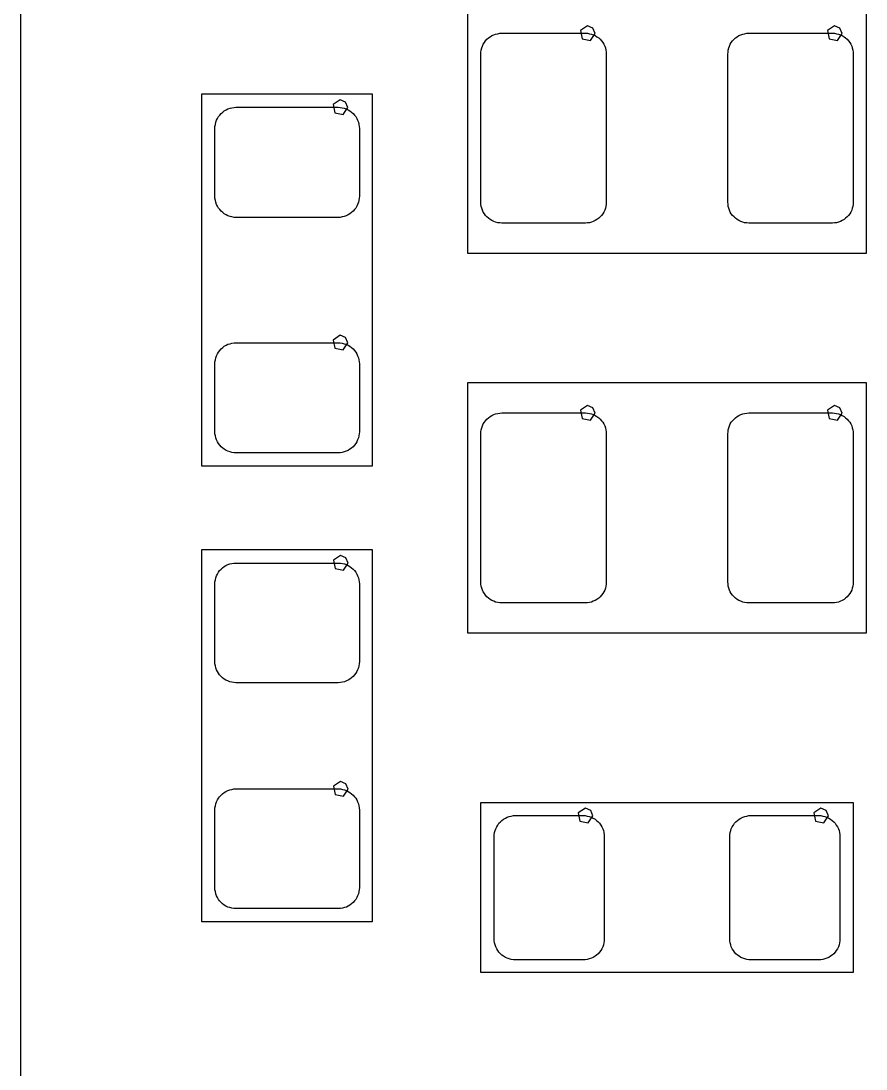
# Model space of a CAD drawing. Extents: x 114 to 258, y 8 to 198.
# Drawn here: x 113.55 to 124.67, y 157.92 to 171.72 of the extents above; entities that cross this region are included whole.
import ezdxf

# ---------------------------------------------------------------- set-up
doc = ezdxf.new("R2010")
doc.units = 0

msp = doc.modelspace()

# ---------------------------------------------------------------- linework, layer by layer
at = {"layer": 'Layer 1', "color": 7}
for points in [[(113.54816, 100.80986), (113.54816, 187.80994)], [(119.42826, 168.65834), (119.42826, 171.96034)], [(124.66828, 171.96034), (124.66828, 168.65834)], [(121.003314, 171.654956), (120.910926, 171.593224), (120.932603, 171.484245), (121.041582, 171.462568), (121.103314, 171.554956), (121.074025, 171.625667), (121.003314, 171.654956), (121.003314, 171.654956)], [(124.253244, 171.654956), (124.160856, 171.593224), (124.182533, 171.484245), (124.291512, 171.462568), (124.353244, 171.554956), (124.323955, 171.625667), (124.253244, 171.654956), (124.253244, 171.654956)], [(119.7229, 171.51076), (119.74576, 171.526)], [(119.74576, 171.526), (119.76862, 171.53616)], [(119.76862, 171.53616), (119.79402, 171.54632)], [(119.79402, 171.54632), (119.82196, 171.5514)], [(119.82196, 171.5514), (119.84736, 171.55648)], [(119.84736, 171.55648), (119.8753, 171.55648)], [(119.8753, 171.55648), (120.97512, 171.55648)], [(120.97512, 171.55648), (121.00306, 171.55648)], [(121.00306, 171.55648), (121.02846, 171.5514)], [(121.02846, 171.5514), (121.05386, 171.54632)], [(121.05386, 171.54632), (121.07926, 171.53616)], [(121.07926, 171.53616), (121.10466, 171.526)], [(121.10466, 171.526), (121.12752, 171.51076)], [(122.97156, 171.51076), (122.99442, 171.526)], [(122.99442, 171.526), (123.01982, 171.53616)], [(123.01982, 171.53616), (123.04522, 171.54632)], [(123.04522, 171.54632), (123.07062, 171.5514)], [(123.07062, 171.5514), (123.09856, 171.55648)], [(123.09856, 171.55648), (123.12396, 171.55648)], [(123.12396, 171.55648), (124.22632, 171.55648)], [(124.22632, 171.55648), (124.25172, 171.55648)], [(124.25172, 171.55648), (124.27966, 171.5514)], [(124.27966, 171.5514), (124.30506, 171.54632)], [(124.30506, 171.54632), (124.33046, 171.53616)], [(124.33046, 171.53616), (124.35586, 171.526)], [(124.35586, 171.526), (124.37872, 171.51076)], [(119.61114, 171.36344), (119.6213, 171.38884)], [(119.6213, 171.38884), (119.63146, 171.4117)], [(119.63146, 171.4117), (119.6467, 171.43456)], [(119.6467, 171.43456), (119.66194, 171.45742)], [(119.66194, 171.45742), (119.67972, 171.47774)], [(119.67972, 171.47774), (119.70004, 171.49552)], [(119.70004, 171.49552), (119.7229, 171.51076)], [(121.12752, 171.51076), (121.15038, 171.49552)], [(121.15038, 171.49552), (121.1707, 171.47774)], [(121.1707, 171.47774), (121.18848, 171.45742)], [(121.18848, 171.45742), (121.20372, 171.43456)], [(121.20372, 171.43456), (121.21642, 171.4117)], [(121.21642, 171.4117), (121.22912, 171.38884)], [(121.22912, 171.38884), (121.23928, 171.36344)], [(122.86234, 171.36344), (122.86996, 171.38884)], [(122.86996, 171.38884), (122.88266, 171.4117)], [(122.88266, 171.4117), (122.89536, 171.43456)], [(122.89536, 171.43456), (122.91314, 171.45742)], [(122.91314, 171.45742), (122.93092, 171.47774)], [(122.93092, 171.47774), (122.95124, 171.49552)], [(122.95124, 171.49552), (122.97156, 171.51076)], [(124.37872, 171.51076), (124.39904, 171.49552)], [(124.39904, 171.49552), (124.41936, 171.47774)], [(124.41936, 171.47774), (124.43714, 171.45742)], [(124.43714, 171.45742), (124.45492, 171.43456)], [(124.45492, 171.43456), (124.46762, 171.4117)], [(124.46762, 171.4117), (124.48032, 171.38884)], [(124.48032, 171.38884), (124.48794, 171.36344)], [(119.60098, 171.3101), (119.60606, 171.3355)], [(119.60098, 171.28216), (119.60098, 171.3101)], [(119.60098, 169.33144), (119.60098, 171.28216)], [(119.60606, 171.3355), (119.61114, 171.36344)], [(121.23928, 171.36344), (121.24436, 171.3355)], [(121.24436, 171.3355), (121.24944, 171.3101)], [(121.24944, 171.3101), (121.24944, 171.28216)], [(121.24944, 171.28216), (121.24944, 169.33144)], [(122.84964, 171.28216), (122.85218, 171.3101)], [(122.84964, 169.33144), (122.84964, 171.28216)], [(122.85218, 171.3101), (122.85472, 171.3355)], [(122.85472, 171.3355), (122.86234, 171.36344)], [(124.48794, 171.36344), (124.49556, 171.3355)], [(124.49556, 171.3355), (124.4981, 171.3101)], [(124.4981, 171.3101), (124.50064, 171.28216)], [(124.50064, 171.28216), (124.50064, 169.33144)], [(115.92814, 165.85926), (115.92814, 170.75892)], [(115.92814, 170.75892), (118.16842, 170.75892)], [(118.16842, 170.75892), (118.16842, 165.85926)], [(116.22278, 170.5354), (116.24818, 170.55064)], [(116.24818, 170.55064), (116.27104, 170.5608)], [(116.27104, 170.5608), (116.29898, 170.57096)], [(116.29898, 170.57096), (116.32438, 170.57604)], [(116.32438, 170.57604), (116.35232, 170.58112)], [(116.35232, 170.58112), (116.37772, 170.58366)], [(116.37772, 170.58366), (117.72138, 170.58366)], [(117.749828, 170.67985), (117.65744, 170.618118), (117.679117, 170.509139), (117.788096, 170.487462), (117.849828, 170.57985), (117.820539, 170.650561), (117.749828, 170.67985), (117.749828, 170.67985)], [(117.72138, 170.58366), (117.74932, 170.58112)], [(117.74932, 170.58112), (117.77472, 170.57604)], [(117.77472, 170.57604), (117.80266, 170.57096)], [(117.80266, 170.57096), (117.82806, 170.5608)], [(117.82806, 170.5608), (117.85346, 170.55064)], [(117.85346, 170.55064), (117.87632, 170.5354)], [(116.11102, 170.38554), (116.12118, 170.41094)], [(116.12118, 170.41094), (116.13388, 170.4338)], [(116.13388, 170.4338), (116.14658, 170.4592)], [(116.14658, 170.4592), (116.16436, 170.47952)], [(116.16436, 170.47952), (116.18214, 170.49984)], [(116.18214, 170.49984), (116.20246, 170.52016)], [(116.20246, 170.52016), (116.22278, 170.5354)], [(117.87632, 170.5354), (117.89918, 170.52016)], [(117.89918, 170.52016), (117.9195, 170.49984)], [(117.9195, 170.49984), (117.93728, 170.47952)], [(117.93728, 170.47952), (117.95252, 170.4592)], [(117.95252, 170.4592), (117.96776, 170.4338)], [(117.96776, 170.4338), (117.97792, 170.41094)], [(117.97792, 170.41094), (117.98808, 170.38554)], [(116.10086, 170.32966), (116.10594, 170.3576)], [(116.10086, 170.30426), (116.10086, 170.32966)], [(116.10086, 169.41018), (116.10086, 170.30426)], [(116.10594, 170.3576), (116.11102, 170.38554)], [(117.98808, 170.38554), (117.9957, 170.3576)], [(117.9957, 170.3576), (117.99824, 170.32966)], [(117.99824, 170.32966), (118.00078, 170.30426)], [(118.00078, 170.30426), (118.00078, 169.41018)], [(116.10086, 169.38478), (116.10086, 169.41018)], [(116.10594, 169.35684), (116.10086, 169.38478)], [(116.11102, 169.33144), (116.10594, 169.35684)], [(116.12118, 169.3035), (116.11102, 169.33144)], [(117.98808, 169.33144), (117.97792, 169.3035)], [(117.9957, 169.35684), (117.98808, 169.33144)], [(117.99824, 169.38478), (117.9957, 169.35684)], [(118.00078, 169.41018), (117.99824, 169.38478)], [(119.60098, 169.30604), (119.60098, 169.33144)], [(121.24944, 169.33144), (121.24944, 169.30604)], [(122.85218, 169.30604), (122.84964, 169.33144)], [(124.50064, 169.33144), (124.4981, 169.30604)], [(116.13388, 169.28064), (116.12118, 169.3035)], [(116.14658, 169.25524), (116.13388, 169.28064)], [(116.16436, 169.23492), (116.14658, 169.25524)], [(116.18214, 169.2146), (116.16436, 169.23492)], [(116.20246, 169.19682), (116.18214, 169.2146)], [(116.22278, 169.17904), (116.20246, 169.19682)], [(116.24818, 169.16634), (116.22278, 169.17904)], [(117.87632, 169.17904), (117.85346, 169.16634)], [(117.89918, 169.19682), (117.87632, 169.17904)], [(117.9195, 169.2146), (117.89918, 169.19682)], [(117.93728, 169.23492), (117.9195, 169.2146)], [(117.95252, 169.25524), (117.93728, 169.23492)], [(117.96776, 169.28064), (117.95252, 169.25524)], [(117.97792, 169.3035), (117.96776, 169.28064)], [(119.60606, 169.2781), (119.60098, 169.30604)], [(119.61114, 169.2527), (119.60606, 169.2781)], [(119.6213, 169.2273), (119.61114, 169.2527)], [(119.63146, 169.2019), (119.6213, 169.2273)], [(119.6467, 169.17904), (119.63146, 169.2019)], [(119.66194, 169.15872), (119.6467, 169.17904)], [(121.20372, 169.17904), (121.18848, 169.15872)], [(121.21642, 169.2019), (121.20372, 169.17904)], [(121.22912, 169.2273), (121.21642, 169.2019)], [(121.23928, 169.2527), (121.22912, 169.2273)], [(121.24436, 169.2781), (121.23928, 169.2527)], [(121.24944, 169.30604), (121.24436, 169.2781)], [(122.85472, 169.2781), (122.85218, 169.30604)], [(122.86234, 169.2527), (122.85472, 169.2781)], [(122.86996, 169.2273), (122.86234, 169.2527)], [(122.88266, 169.2019), (122.86996, 169.2273)], [(122.89536, 169.17904), (122.88266, 169.2019)], [(122.91314, 169.15872), (122.89536, 169.17904)], [(124.45492, 169.17904), (124.43714, 169.15872)], [(124.46762, 169.2019), (124.45492, 169.17904)], [(124.48032, 169.2273), (124.46762, 169.2019)], [(124.48794, 169.2527), (124.48032, 169.2273)], [(124.49556, 169.2781), (124.48794, 169.2527)], [(124.4981, 169.30604), (124.49556, 169.2781)], [(116.27104, 169.15364), (116.24818, 169.16634)], [(116.29898, 169.14348), (116.27104, 169.15364)], [(116.32438, 169.1384), (116.29898, 169.14348)], [(116.35232, 169.13332), (116.32438, 169.1384)], [(116.37772, 169.13332), (116.35232, 169.13332)], [(117.72138, 169.13332), (116.37772, 169.13332)], [(117.74932, 169.13332), (117.72138, 169.13332)], [(117.77472, 169.1384), (117.74932, 169.13332)], [(117.80266, 169.14348), (117.77472, 169.1384)], [(117.82806, 169.15364), (117.80266, 169.14348)], [(117.85346, 169.16634), (117.82806, 169.15364)], [(119.67972, 169.1384), (119.66194, 169.15872)], [(119.70004, 169.12062), (119.67972, 169.1384)], [(119.7229, 169.10284), (119.70004, 169.12062)], [(119.74576, 169.09014), (119.7229, 169.10284)], [(119.76862, 169.07744), (119.74576, 169.09014)], [(119.79402, 169.06982), (119.76862, 169.07744)], [(119.82196, 169.0622), (119.79402, 169.06982)], [(119.84736, 169.05966), (119.82196, 169.0622)], [(119.8753, 169.05712), (119.84736, 169.05966)], [(120.97512, 169.05712), (119.8753, 169.05712)], [(121.00306, 169.05966), (120.97512, 169.05712)], [(121.02846, 169.0622), (121.00306, 169.05966)], [(121.05386, 169.06982), (121.02846, 169.0622)], [(121.07926, 169.07744), (121.05386, 169.06982)], [(121.10466, 169.09014), (121.07926, 169.07744)], [(121.12752, 169.10284), (121.10466, 169.09014)], [(121.15038, 169.12062), (121.12752, 169.10284)], [(121.1707, 169.1384), (121.15038, 169.12062)], [(121.18848, 169.15872), (121.1707, 169.1384)], [(122.93092, 169.1384), (122.91314, 169.15872)], [(122.95124, 169.12062), (122.93092, 169.1384)], [(122.97156, 169.10284), (122.95124, 169.12062)], [(122.99442, 169.09014), (122.97156, 169.10284)], [(123.01982, 169.07744), (122.99442, 169.09014)], [(123.04522, 169.06982), (123.01982, 169.07744)], [(123.07062, 169.0622), (123.04522, 169.06982)], [(123.09856, 169.05966), (123.07062, 169.0622)], [(123.12396, 169.05712), (123.09856, 169.05966)], [(124.22632, 169.05712), (123.12396, 169.05712)], [(124.25172, 169.05966), (124.22632, 169.05712)], [(124.27966, 169.0622), (124.25172, 169.05966)], [(124.30506, 169.06982), (124.27966, 169.0622)], [(124.33046, 169.07744), (124.30506, 169.06982)], [(124.35586, 169.09014), (124.33046, 169.07744)], [(124.37872, 169.10284), (124.35586, 169.09014)], [(124.39904, 169.12062), (124.37872, 169.10284)], [(124.41936, 169.1384), (124.39904, 169.12062)], [(124.43714, 169.15872), (124.41936, 169.1384)], [(124.66828, 168.65834), (119.42826, 168.65834)], [(117.749828, 167.580034), (117.65744, 167.518302), (117.679117, 167.409323), (117.788096, 167.387646), (117.849828, 167.480034), (117.820539, 167.550745), (117.749828, 167.580034), (117.749828, 167.580034)], [(116.14658, 167.35786), (116.16436, 167.38072)], [(116.16436, 167.38072), (116.18214, 167.40104)], [(116.18214, 167.40104), (116.20246, 167.41882)], [(116.20246, 167.41882), (116.22278, 167.4366)], [(116.22278, 167.4366), (116.24818, 167.4493)], [(116.24818, 167.4493), (116.27104, 167.462)], [(116.27104, 167.462), (116.29898, 167.46962)], [(116.29898, 167.46962), (116.32438, 167.47724)], [(116.32438, 167.47724), (116.35232, 167.48232)], [(116.35232, 167.48232), (116.37772, 167.48232)], [(116.37772, 167.48232), (117.72138, 167.48232)], [(117.72138, 167.48232), (117.74932, 167.48232)], [(117.74932, 167.48232), (117.77472, 167.47724)], [(117.77472, 167.47724), (117.80266, 167.46962)], [(117.80266, 167.46962), (117.82806, 167.462)], [(117.82806, 167.462), (117.85346, 167.4493)], [(117.85346, 167.4493), (117.87632, 167.4366)], [(117.87632, 167.4366), (117.89918, 167.41882)], [(117.89918, 167.41882), (117.9195, 167.40104)], [(117.9195, 167.40104), (117.93728, 167.38072)], [(117.93728, 167.38072), (117.95252, 167.35786)], [(116.10086, 167.23086), (116.10594, 167.2588)], [(116.10594, 167.2588), (116.11102, 167.2842)], [(116.11102, 167.2842), (116.12118, 167.3096)], [(116.12118, 167.3096), (116.13388, 167.335)], [(116.13388, 167.335), (116.14658, 167.35786)], [(117.95252, 167.35786), (117.96776, 167.335)], [(117.96776, 167.335), (117.97792, 167.3096)], [(117.97792, 167.3096), (117.98808, 167.2842)], [(117.98808, 167.2842), (117.9957, 167.2588)], [(117.9957, 167.2588), (117.99824, 167.23086)], [(116.10086, 167.20292), (116.10086, 167.23086)], [(116.10086, 166.31138), (116.10086, 167.20292)], [(117.99824, 167.23086), (118.00078, 167.20292)], [(118.00078, 167.20292), (118.00078, 166.31138)], [(119.42826, 163.65962), (119.42826, 166.95908)], [(119.42826, 166.95908), (124.66828, 166.95908)], [(124.66828, 166.95908), (124.66828, 163.65962)], [(119.79402, 166.54506), (119.82196, 166.55268)], [(119.82196, 166.55268), (119.84736, 166.55522)], [(119.84736, 166.55522), (119.8753, 166.55776)], [(119.8753, 166.55776), (120.97512, 166.55776)], [(121.003314, 166.654966), (120.910926, 166.593234), (120.932603, 166.484255), (121.041582, 166.462578), (121.103314, 166.554966), (121.074025, 166.625677), (121.003314, 166.654966), (121.003314, 166.654966)], [(120.97512, 166.55776), (121.00306, 166.55522)], [(121.00306, 166.55522), (121.02846, 166.55268)], [(121.02846, 166.55268), (121.05386, 166.54506)], [(123.04522, 166.54506), (123.07062, 166.55268)], [(123.07062, 166.55268), (123.09856, 166.55522)], [(123.09856, 166.55522), (123.12396, 166.55776)], [(123.12396, 166.55776), (124.22632, 166.55776)], [(124.253244, 166.654966), (124.160856, 166.593234), (124.182533, 166.484255), (124.291512, 166.462578), (124.353244, 166.554966), (124.323955, 166.625677), (124.253244, 166.654966), (124.253244, 166.654966)], [(124.22632, 166.55776), (124.25172, 166.55522)], [(124.25172, 166.55522), (124.27966, 166.55268)], [(124.27966, 166.55268), (124.30506, 166.54506)], [(119.6213, 166.38758), (119.63146, 166.41298)], [(119.63146, 166.41298), (119.6467, 166.43584)], [(119.6467, 166.43584), (119.66194, 166.45616)], [(119.66194, 166.45616), (119.67972, 166.47648)], [(119.67972, 166.47648), (119.70004, 166.49426)], [(119.70004, 166.49426), (119.7229, 166.51204)], [(119.7229, 166.51204), (119.74576, 166.52474)], [(119.74576, 166.52474), (119.76862, 166.53744)], [(119.76862, 166.53744), (119.79402, 166.54506)], [(121.05386, 166.54506), (121.07926, 166.53744)], [(121.07926, 166.53744), (121.10466, 166.52474)], [(121.10466, 166.52474), (121.12752, 166.51204)], [(121.12752, 166.51204), (121.15038, 166.49426)], [(121.15038, 166.49426), (121.1707, 166.47648)], [(121.1707, 166.47648), (121.18848, 166.45616)], [(121.18848, 166.45616), (121.20372, 166.43584)], [(121.20372, 166.43584), (121.21642, 166.41298)], [(121.21642, 166.41298), (121.22912, 166.38758)], [(122.86996, 166.38758), (122.88266, 166.41298)], [(122.88266, 166.41298), (122.89536, 166.43584)], [(122.89536, 166.43584), (122.91314, 166.45616)], [(122.91314, 166.45616), (122.93092, 166.47648)], [(122.93092, 166.47648), (122.95124, 166.49426)], [(122.95124, 166.49426), (122.97156, 166.51204)], [(122.97156, 166.51204), (122.99442, 166.52474)], [(122.99442, 166.52474), (123.01982, 166.53744)], [(123.01982, 166.53744), (123.04522, 166.54506)], [(124.30506, 166.54506), (124.33046, 166.53744)], [(124.33046, 166.53744), (124.35586, 166.52474)], [(124.35586, 166.52474), (124.37872, 166.51204)], [(124.37872, 166.51204), (124.39904, 166.49426)], [(124.39904, 166.49426), (124.41936, 166.47648)], [(124.41936, 166.47648), (124.43714, 166.45616)], [(124.43714, 166.45616), (124.45492, 166.43584)], [(124.45492, 166.43584), (124.46762, 166.41298)], [(124.46762, 166.41298), (124.48032, 166.38758)], [(116.10086, 166.28344), (116.10086, 166.31138)], [(116.10594, 166.25804), (116.10086, 166.28344)], [(117.99824, 166.28344), (117.9957, 166.25804)], [(118.00078, 166.31138), (117.99824, 166.28344)], [(119.60098, 166.30884), (119.60606, 166.33678)], [(119.60098, 166.28344), (119.60098, 166.30884)], [(119.60098, 164.33272), (119.60098, 166.28344)], [(119.60606, 166.33678), (119.61114, 166.36218)], [(119.61114, 166.36218), (119.6213, 166.38758)], [(121.22912, 166.38758), (121.23928, 166.36218)], [(121.23928, 166.36218), (121.24436, 166.33678)], [(121.24436, 166.33678), (121.24944, 166.30884)], [(121.24944, 166.30884), (121.24944, 166.28344)], [(121.24944, 166.28344), (121.24944, 164.33272)], [(122.84964, 166.28344), (122.85218, 166.30884)], [(122.84964, 164.33272), (122.84964, 166.28344)], [(122.85218, 166.30884), (122.85472, 166.33678)], [(122.85472, 166.33678), (122.86234, 166.36218)], [(122.86234, 166.36218), (122.86996, 166.38758)], [(124.48032, 166.38758), (124.48794, 166.36218)], [(124.48794, 166.36218), (124.49556, 166.33678)], [(124.49556, 166.33678), (124.4981, 166.30884)], [(124.4981, 166.30884), (124.50064, 166.28344)], [(124.50064, 166.28344), (124.50064, 164.33272)], [(116.11102, 166.2301), (116.10594, 166.25804)], [(116.12118, 166.2047), (116.11102, 166.2301)], [(116.13388, 166.1793), (116.12118, 166.2047)], [(116.14658, 166.15644), (116.13388, 166.1793)], [(116.16436, 166.13358), (116.14658, 166.15644)], [(116.18214, 166.11326), (116.16436, 166.13358)], [(117.93728, 166.13358), (117.9195, 166.11326)], [(117.95252, 166.15644), (117.93728, 166.13358)], [(117.96776, 166.1793), (117.95252, 166.15644)], [(117.97792, 166.2047), (117.96776, 166.1793)], [(117.98808, 166.2301), (117.97792, 166.2047)], [(117.9957, 166.25804), (117.98808, 166.2301)], [(116.20246, 166.09548), (116.18214, 166.11326)], [(116.22278, 166.08024), (116.20246, 166.09548)], [(116.24818, 166.065), (116.22278, 166.08024)], [(116.27104, 166.05484), (116.24818, 166.065)], [(116.29898, 166.04468), (116.27104, 166.05484)], [(116.32438, 166.03706), (116.29898, 166.04468)], [(116.35232, 166.03452), (116.32438, 166.03706)], [(116.37772, 166.03198), (116.35232, 166.03452)], [(117.72138, 166.03198), (116.37772, 166.03198)], [(117.74932, 166.03452), (117.72138, 166.03198)], [(117.77472, 166.03706), (117.74932, 166.03452)], [(117.80266, 166.04468), (117.77472, 166.03706)], [(117.82806, 166.05484), (117.80266, 166.04468)], [(117.85346, 166.065), (117.82806, 166.05484)], [(117.87632, 166.08024), (117.85346, 166.065)], [(117.89918, 166.09548), (117.87632, 166.08024)], [(117.9195, 166.11326), (117.89918, 166.09548)], [(118.16842, 165.85926), (115.92814, 165.85926)], [(115.92814, 159.85978), (115.92814, 164.75944)], [(115.92814, 164.75944), (118.16842, 164.75944)], [(118.16842, 164.75944), (118.16842, 159.85978)], [(117.752114, 164.679862), (117.659726, 164.61813), (117.681403, 164.509151), (117.790382, 164.487474), (117.852114, 164.579862), (117.822825, 164.650573), (117.752114, 164.679862), (117.752114, 164.679862)], [(116.14658, 164.45972), (116.16182, 164.48258)], [(116.16182, 164.48258), (116.18214, 164.50036)], [(116.18214, 164.50036), (116.19992, 164.52068)], [(116.19992, 164.52068), (116.22278, 164.53592)], [(116.22278, 164.53592), (116.24564, 164.54862)], [(116.24564, 164.54862), (116.27104, 164.56132)], [(116.27104, 164.56132), (116.29644, 164.57148)], [(116.29644, 164.57148), (116.32184, 164.57656)], [(116.32184, 164.57656), (116.34978, 164.58164)], [(116.34978, 164.58164), (116.37518, 164.58164)], [(116.37518, 164.58164), (117.72392, 164.58164)], [(117.72392, 164.58164), (117.75186, 164.58164)], [(117.75186, 164.58164), (117.77726, 164.57656)], [(117.77726, 164.57656), (117.8052, 164.57148)], [(117.8052, 164.57148), (117.8306, 164.56132)], [(117.8306, 164.56132), (117.85346, 164.54862)], [(117.85346, 164.54862), (117.87632, 164.53592)], [(117.87632, 164.53592), (117.89918, 164.52068)], [(117.89918, 164.52068), (117.9195, 164.50036)], [(117.9195, 164.50036), (117.93728, 164.48258)], [(117.93728, 164.48258), (117.95252, 164.45972)], [(116.10086, 164.33272), (116.10594, 164.36066)], [(116.10594, 164.36066), (116.11102, 164.38606)], [(116.11102, 164.38606), (116.12118, 164.41146)], [(116.12118, 164.41146), (116.13388, 164.43686)], [(116.13388, 164.43686), (116.14658, 164.45972)], [(117.95252, 164.45972), (117.96776, 164.43686)], [(117.96776, 164.43686), (117.97792, 164.41146)], [(117.97792, 164.41146), (117.98808, 164.38606)], [(117.98808, 164.38606), (117.9957, 164.36066)], [(117.9957, 164.36066), (117.99824, 164.33272)], [(116.10086, 164.30732), (116.10086, 164.33272)], [(116.10086, 163.2837), (116.10086, 164.30732)], [(117.99824, 164.33272), (118.00078, 164.30732)], [(118.00078, 164.30732), (118.00078, 163.2837)], [(119.60098, 164.30478), (119.60098, 164.33272)], [(119.60606, 164.27938), (119.60098, 164.30478)], [(119.61114, 164.25144), (119.60606, 164.27938)], [(119.6213, 164.22604), (119.61114, 164.25144)], [(119.63146, 164.20318), (119.6213, 164.22604)], [(119.6467, 164.18032), (119.63146, 164.20318)], [(121.21642, 164.20318), (121.20372, 164.18032)], [(121.22912, 164.22604), (121.21642, 164.20318)], [(121.23928, 164.25144), (121.22912, 164.22604)], [(121.24436, 164.27938), (121.23928, 164.25144)], [(121.24944, 164.30478), (121.24436, 164.27938)], [(121.24944, 164.33272), (121.24944, 164.30478)], [(122.85218, 164.30478), (122.84964, 164.33272)], [(122.85472, 164.27938), (122.85218, 164.30478)], [(122.86234, 164.25144), (122.85472, 164.27938)], [(122.86996, 164.22604), (122.86234, 164.25144)], [(122.88266, 164.20318), (122.86996, 164.22604)], [(122.89536, 164.18032), (122.88266, 164.20318)], [(124.46762, 164.20318), (124.45492, 164.18032)], [(124.48032, 164.22604), (124.46762, 164.20318)], [(124.48794, 164.25144), (124.48032, 164.22604)], [(124.49556, 164.27938), (124.48794, 164.25144)], [(124.4981, 164.30478), (124.49556, 164.27938)], [(124.50064, 164.33272), (124.4981, 164.30478)], [(119.66194, 164.15746), (119.6467, 164.18032)], [(119.67972, 164.13714), (119.66194, 164.15746)], [(119.70004, 164.11936), (119.67972, 164.13714)], [(119.7229, 164.10412), (119.70004, 164.11936)], [(119.74576, 164.08888), (119.7229, 164.10412)], [(119.76862, 164.07872), (119.74576, 164.08888)], [(119.79402, 164.06856), (119.76862, 164.07872)], [(119.82196, 164.06348), (119.79402, 164.06856)], [(119.84736, 164.0584), (119.82196, 164.06348)], [(121.02846, 164.06348), (121.00306, 164.0584)], [(121.05386, 164.06856), (121.02846, 164.06348)], [(121.07926, 164.07872), (121.05386, 164.06856)], [(121.10466, 164.08888), (121.07926, 164.07872)], [(121.12752, 164.10412), (121.10466, 164.08888)], [(121.15038, 164.11936), (121.12752, 164.10412)], [(121.1707, 164.13714), (121.15038, 164.11936)], [(121.18848, 164.15746), (121.1707, 164.13714)], [(121.20372, 164.18032), (121.18848, 164.15746)], [(122.91314, 164.15746), (122.89536, 164.18032)], [(122.93092, 164.13714), (122.91314, 164.15746)], [(122.95124, 164.11936), (122.93092, 164.13714)], [(122.97156, 164.10412), (122.95124, 164.11936)], [(122.99442, 164.08888), (122.97156, 164.10412)], [(123.01982, 164.07872), (122.99442, 164.08888)], [(123.04522, 164.06856), (123.01982, 164.07872)], [(123.07062, 164.06348), (123.04522, 164.06856)], [(123.09856, 164.0584), (123.07062, 164.06348)], [(124.27966, 164.06348), (124.25172, 164.0584)], [(124.30506, 164.06856), (124.27966, 164.06348)], [(124.33046, 164.07872), (124.30506, 164.06856)], [(124.35586, 164.08888), (124.33046, 164.07872)], [(124.37872, 164.10412), (124.35586, 164.08888)], [(124.39904, 164.11936), (124.37872, 164.10412)], [(124.41936, 164.13714), (124.39904, 164.11936)], [(124.43714, 164.15746), (124.41936, 164.13714)], [(124.45492, 164.18032), (124.43714, 164.15746)], [(119.8753, 164.0584), (119.84736, 164.0584)], [(120.97512, 164.0584), (119.8753, 164.0584)], [(121.00306, 164.0584), (120.97512, 164.0584)], [(123.12396, 164.0584), (123.09856, 164.0584)], [(124.22632, 164.0584), (123.12396, 164.0584)], [(124.25172, 164.0584), (124.22632, 164.0584)], [(124.66828, 163.65962), (119.42826, 163.65962)], [(116.10086, 163.25576), (116.10086, 163.2837)], [(116.10594, 163.23036), (116.10086, 163.25576)], [(117.99824, 163.25576), (117.9957, 163.23036)], [(118.00078, 163.2837), (117.99824, 163.25576)], [(116.11102, 163.20242), (116.10594, 163.23036)], [(116.12118, 163.17702), (116.11102, 163.20242)], [(116.13388, 163.15416), (116.12118, 163.17702)], [(116.14658, 163.1313), (116.13388, 163.15416)], [(116.16182, 163.10844), (116.14658, 163.1313)], [(116.18214, 163.08812), (116.16182, 163.10844)], [(117.93728, 163.10844), (117.9195, 163.08812)], [(117.95252, 163.1313), (117.93728, 163.10844)], [(117.96776, 163.15416), (117.95252, 163.1313)], [(117.97792, 163.17702), (117.96776, 163.15416)], [(117.98808, 163.20242), (117.97792, 163.17702)], [(117.9957, 163.23036), (117.98808, 163.20242)], [(116.19992, 163.07034), (116.18214, 163.08812)], [(116.22278, 163.0551), (116.19992, 163.07034)], [(116.24564, 163.03986), (116.22278, 163.0551)], [(116.27104, 163.0297), (116.24564, 163.03986)], [(116.29644, 163.01954), (116.27104, 163.0297)], [(116.32184, 163.01192), (116.29644, 163.01954)], [(116.34978, 163.00938), (116.32184, 163.01192)], [(116.37518, 163.00684), (116.34978, 163.00938)], [(117.72392, 163.00684), (116.37518, 163.00684)], [(117.75186, 163.00938), (117.72392, 163.00684)], [(117.77726, 163.01192), (117.75186, 163.00938)], [(117.8052, 163.01954), (117.77726, 163.01192)], [(117.8306, 163.0297), (117.8052, 163.01954)], [(117.85346, 163.03986), (117.8306, 163.0297)], [(117.87632, 163.0551), (117.85346, 163.03986)], [(117.89918, 163.07034), (117.87632, 163.0551)], [(117.9195, 163.08812), (117.89918, 163.07034)], [(116.24564, 161.57428), (116.27104, 161.58698)], [(116.27104, 161.58698), (116.29644, 161.5946)], [(116.29644, 161.5946), (116.32184, 161.60222)], [(116.32184, 161.60222), (116.34978, 161.6073)], [(116.34978, 161.6073), (116.37518, 161.6073)], [(116.37518, 161.6073), (117.72392, 161.6073)], [(117.752114, 161.705014), (117.659726, 161.643282), (117.681403, 161.534303), (117.790382, 161.512626), (117.852114, 161.605014), (117.822825, 161.675725), (117.752114, 161.705014), (117.752114, 161.705014)], [(117.72392, 161.6073), (117.75186, 161.6073)], [(117.75186, 161.6073), (117.77726, 161.60222)], [(117.77726, 161.60222), (117.8052, 161.5946)], [(117.8052, 161.5946), (117.8306, 161.58698)], [(117.8306, 161.58698), (117.85346, 161.57428)], [(116.12118, 161.43712), (116.13388, 161.46252)], [(116.13388, 161.46252), (116.14658, 161.48538)], [(116.14658, 161.48538), (116.16182, 161.5057)], [(116.16182, 161.5057), (116.18214, 161.52602)], [(116.18214, 161.52602), (116.19992, 161.5438)], [(116.19992, 161.5438), (116.22278, 161.56158)], [(116.22278, 161.56158), (116.24564, 161.57428)], [(117.85346, 161.57428), (117.87632, 161.56158)], [(117.87632, 161.56158), (117.89918, 161.5438)], [(117.89918, 161.5438), (117.9195, 161.52602)], [(117.9195, 161.52602), (117.93728, 161.5057)], [(117.93728, 161.5057), (117.95252, 161.48538)], [(117.95252, 161.48538), (117.96776, 161.46252)], [(117.96776, 161.46252), (117.97792, 161.43712)], [(116.10086, 161.35838), (116.10594, 161.38378)], [(116.10086, 161.33044), (116.10086, 161.35838)], [(116.10086, 160.30936), (116.10086, 161.33044)], [(116.10594, 161.38378), (116.11102, 161.41172)], [(116.11102, 161.41172), (116.12118, 161.43712)], [(117.97792, 161.43712), (117.98808, 161.41172)], [(117.98808, 161.41172), (117.9957, 161.38378)], [(117.9957, 161.38378), (117.99824, 161.35838)], [(117.99824, 161.35838), (118.00078, 161.33044)], [(118.00078, 161.33044), (118.00078, 160.30936)], [(119.59844, 161.4295), (124.4981, 161.4295)], [(119.59844, 159.18922), (119.59844, 161.4295)], [(120.974866, 161.355002), (120.882478, 161.29327), (120.904155, 161.184291), (121.013134, 161.162614), (121.074866, 161.255002), (121.045577, 161.325713), (120.974866, 161.355002), (120.974866, 161.355002)], [(124.074936, 161.355002), (123.982548, 161.29327), (124.004225, 161.184291), (124.113204, 161.162614), (124.174936, 161.255002), (124.145647, 161.325713), (124.074936, 161.355002), (124.074936, 161.355002)], [(124.4981, 161.4295), (124.4981, 159.18922)], [(119.8372, 161.15518), (119.85752, 161.1755)], [(119.85752, 161.1755), (119.87784, 161.19328)], [(119.87784, 161.19328), (119.89816, 161.21106)], [(119.89816, 161.21106), (119.92356, 161.22376)], [(119.92356, 161.22376), (119.94642, 161.23646)], [(119.94642, 161.23646), (119.97182, 161.24662)], [(119.97182, 161.24662), (119.99976, 161.2517)], [(119.99976, 161.2517), (120.0277, 161.25678)], [(120.0277, 161.25678), (120.0531, 161.25678)], [(120.0531, 161.25678), (120.94718, 161.25678)], [(120.94718, 161.25678), (120.97258, 161.25678)], [(120.97258, 161.25678), (121.00052, 161.2517)], [(121.00052, 161.2517), (121.02592, 161.24662)], [(121.02592, 161.24662), (121.05386, 161.23646)], [(121.05386, 161.23646), (121.07672, 161.22376)], [(121.07672, 161.22376), (121.10212, 161.21106)], [(121.10212, 161.21106), (121.12244, 161.19328)], [(121.12244, 161.19328), (121.14276, 161.1755)], [(121.14276, 161.1755), (121.16054, 161.15518)], [(122.93854, 161.15518), (122.95632, 161.1755)], [(122.95632, 161.1755), (122.97664, 161.19328)], [(122.97664, 161.19328), (122.9995, 161.21106)], [(122.9995, 161.21106), (123.02236, 161.22376)], [(123.02236, 161.22376), (123.04776, 161.23646)], [(123.04776, 161.23646), (123.07316, 161.24662)], [(123.07316, 161.24662), (123.09856, 161.2517)], [(123.09856, 161.2517), (123.1265, 161.25678)], [(123.1265, 161.25678), (123.15444, 161.25678)], [(123.15444, 161.25678), (124.04598, 161.25678)], [(124.04598, 161.25678), (124.07392, 161.25678)], [(124.07392, 161.25678), (124.10186, 161.2517)], [(124.10186, 161.2517), (124.12726, 161.24662)], [(124.12726, 161.24662), (124.15266, 161.23646)], [(124.15266, 161.23646), (124.17806, 161.22376)], [(124.17806, 161.22376), (124.20092, 161.21106)], [(124.20092, 161.21106), (124.22378, 161.19328)], [(124.22378, 161.19328), (124.2441, 161.1755)], [(124.2441, 161.1755), (124.26188, 161.15518)], [(119.77624, 161.00532), (119.78132, 161.03326)], [(119.78132, 161.03326), (119.7864, 161.05866)], [(119.7864, 161.05866), (119.79656, 161.08406)], [(119.79656, 161.08406), (119.80926, 161.10946)], [(119.80926, 161.10946), (119.82196, 161.13232)], [(119.82196, 161.13232), (119.8372, 161.15518)], [(121.16054, 161.15518), (121.17832, 161.13232)], [(121.17832, 161.13232), (121.19102, 161.10946)], [(121.19102, 161.10946), (121.20372, 161.08406)], [(121.20372, 161.08406), (121.21388, 161.05866)], [(121.21388, 161.05866), (121.21896, 161.03326)], [(121.21896, 161.03326), (121.22404, 161.00532)], [(122.87758, 161.00532), (122.88012, 161.03326)], [(122.88012, 161.03326), (122.88774, 161.05866)], [(122.88774, 161.05866), (122.89536, 161.08406)], [(122.89536, 161.08406), (122.90806, 161.10946)], [(122.90806, 161.10946), (122.9233, 161.13232)], [(122.9233, 161.13232), (122.93854, 161.15518)], [(124.26188, 161.15518), (124.27712, 161.13232)], [(124.27712, 161.13232), (124.29236, 161.10946)], [(124.29236, 161.10946), (124.30506, 161.08406)], [(124.30506, 161.08406), (124.31268, 161.05866)], [(124.31268, 161.05866), (124.3203, 161.03326)], [(124.3203, 161.03326), (124.32284, 161.00532)], [(119.77624, 160.97738), (119.77624, 161.00532)], [(119.77624, 159.63626), (119.77624, 160.97738)], [(121.22404, 161.00532), (121.22404, 160.97738)], [(121.22404, 160.97738), (121.22404, 159.63626)], [(122.87504, 160.97738), (122.87758, 161.00532)], [(122.87504, 159.63626), (122.87504, 160.97738)], [(124.32284, 161.00532), (124.32538, 160.97738)], [(124.32538, 160.97738), (124.32538, 159.63626)], [(116.10086, 160.28142), (116.10086, 160.30936)], [(116.10594, 160.25602), (116.10086, 160.28142)], [(116.11102, 160.22808), (116.10594, 160.25602)], [(116.12118, 160.20268), (116.11102, 160.22808)], [(116.13388, 160.17728), (116.12118, 160.20268)], [(117.97792, 160.20268), (117.96776, 160.17728)], [(117.98808, 160.22808), (117.97792, 160.20268)], [(117.9957, 160.25602), (117.98808, 160.22808)], [(117.99824, 160.28142), (117.9957, 160.25602)], [(118.00078, 160.30936), (117.99824, 160.28142)], [(116.14658, 160.15442), (116.13388, 160.17728)], [(116.16182, 160.1341), (116.14658, 160.15442)], [(116.18214, 160.11378), (116.16182, 160.1341)], [(116.19992, 160.096), (116.18214, 160.11378)], [(116.22278, 160.07822), (116.19992, 160.096)], [(116.24564, 160.06552), (116.22278, 160.07822)], [(116.27104, 160.05282), (116.24564, 160.06552)], [(117.85346, 160.06552), (117.8306, 160.05282)], [(117.87632, 160.07822), (117.85346, 160.06552)], [(117.89918, 160.096), (117.87632, 160.07822)], [(117.9195, 160.11378), (117.89918, 160.096)], [(117.93728, 160.1341), (117.9195, 160.11378)], [(117.95252, 160.15442), (117.93728, 160.1341)], [(117.96776, 160.17728), (117.95252, 160.15442)], [(116.29644, 160.0452), (116.27104, 160.05282)], [(116.32184, 160.03758), (116.29644, 160.0452)], [(116.34978, 160.0325), (116.32184, 160.03758)], [(116.37518, 160.0325), (116.34978, 160.0325)], [(117.72392, 160.0325), (116.37518, 160.0325)], [(117.75186, 160.0325), (117.72392, 160.0325)], [(117.77726, 160.03758), (117.75186, 160.0325)], [(117.8052, 160.0452), (117.77726, 160.03758)], [(117.8306, 160.05282), (117.8052, 160.0452)], [(118.16842, 159.85978), (115.92814, 159.85978)], [(119.77624, 159.60832), (119.77624, 159.63626)], [(119.78132, 159.58292), (119.77624, 159.60832)], [(119.7864, 159.55498), (119.78132, 159.58292)], [(119.79656, 159.52958), (119.7864, 159.55498)], [(119.80926, 159.50418), (119.79656, 159.52958)], [(121.20372, 159.52958), (121.19102, 159.50418)], [(121.21388, 159.55498), (121.20372, 159.52958)], [(121.21896, 159.58292), (121.21388, 159.55498)], [(121.22404, 159.60832), (121.21896, 159.58292)], [(121.22404, 159.63626), (121.22404, 159.60832)], [(122.87758, 159.60832), (122.87504, 159.63626)], [(122.88012, 159.58292), (122.87758, 159.60832)], [(122.88774, 159.55498), (122.88012, 159.58292)], [(122.89536, 159.52958), (122.88774, 159.55498)], [(122.90806, 159.50418), (122.89536, 159.52958)], [(124.30506, 159.52958), (124.29236, 159.50418)], [(124.31268, 159.55498), (124.30506, 159.52958)], [(124.3203, 159.58292), (124.31268, 159.55498)], [(124.32284, 159.60832), (124.3203, 159.58292)], [(124.32538, 159.63626), (124.32284, 159.60832)], [(119.82196, 159.48132), (119.80926, 159.50418)], [(119.8372, 159.45846), (119.82196, 159.48132)], [(119.85752, 159.43814), (119.8372, 159.45846)], [(119.87784, 159.42036), (119.85752, 159.43814)], [(119.89816, 159.40512), (119.87784, 159.42036)], [(119.92356, 159.38988), (119.89816, 159.40512)], [(119.94642, 159.37972), (119.92356, 159.38988)], [(119.97182, 159.36956), (119.94642, 159.37972)], [(121.05386, 159.37972), (121.02592, 159.36956)], [(121.07672, 159.38988), (121.05386, 159.37972)], [(121.10212, 159.40512), (121.07672, 159.38988)], [(121.12244, 159.42036), (121.10212, 159.40512)], [(121.14276, 159.43814), (121.12244, 159.42036)], [(121.16054, 159.45846), (121.14276, 159.43814)], [(121.17832, 159.48132), (121.16054, 159.45846)], [(121.19102, 159.50418), (121.17832, 159.48132)], [(122.9233, 159.48132), (122.90806, 159.50418)], [(122.93854, 159.45846), (122.9233, 159.48132)], [(122.95632, 159.43814), (122.93854, 159.45846)], [(122.97664, 159.42036), (122.95632, 159.43814)], [(122.9995, 159.40512), (122.97664, 159.42036)], [(123.02236, 159.38988), (122.9995, 159.40512)], [(123.04776, 159.37972), (123.02236, 159.38988)], [(123.07316, 159.36956), (123.04776, 159.37972)], [(124.15266, 159.37972), (124.12726, 159.36956)], [(124.17806, 159.38988), (124.15266, 159.37972)], [(124.20092, 159.40512), (124.17806, 159.38988)], [(124.22378, 159.42036), (124.20092, 159.40512)], [(124.2441, 159.43814), (124.22378, 159.42036)], [(124.26188, 159.45846), (124.2441, 159.43814)], [(124.27712, 159.48132), (124.26188, 159.45846)], [(124.29236, 159.50418), (124.27712, 159.48132)], [(119.99976, 159.36194), (119.97182, 159.36956)], [(120.0277, 159.3594), (119.99976, 159.36194)], [(120.0531, 159.35686), (120.0277, 159.3594)], [(120.94718, 159.35686), (120.0531, 159.35686)], [(120.97258, 159.3594), (120.94718, 159.35686)], [(121.00052, 159.36194), (120.97258, 159.3594)], [(121.02592, 159.36956), (121.00052, 159.36194)], [(123.09856, 159.36194), (123.07316, 159.36956)], [(123.1265, 159.3594), (123.09856, 159.36194)], [(123.15444, 159.35686), (123.1265, 159.3594)], [(124.04598, 159.35686), (123.15444, 159.35686)], [(124.07392, 159.3594), (124.04598, 159.35686)], [(124.10186, 159.36194), (124.07392, 159.3594)], [(124.12726, 159.36956), (124.10186, 159.36194)], [(124.4981, 159.18922), (119.59844, 159.18922)]]:
    msp.add_lwpolyline(points, dxfattribs=at)

doc.saveas('drawing.dxf')
